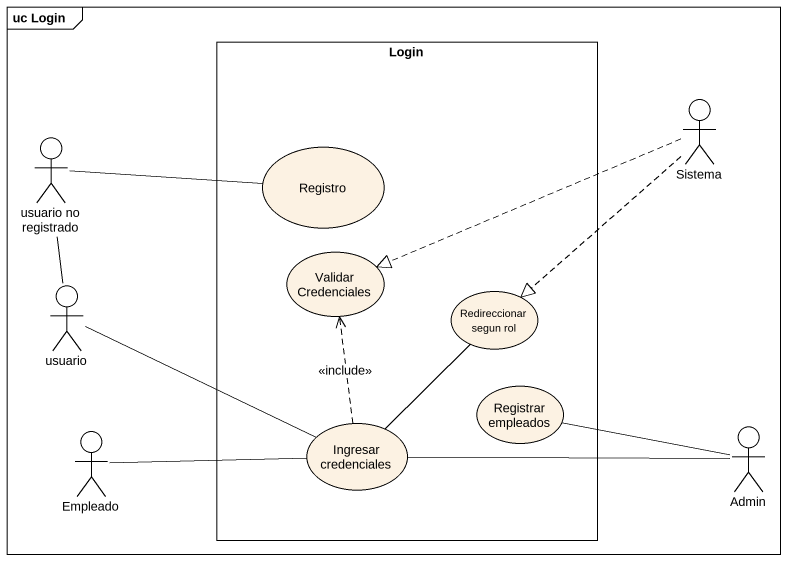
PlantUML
@startuml
mainframe uc Login
rectangle Login {
  usecase Registro
  usecase "Validar Credenciales" as Validar_Credenciales
  usecase "Redireccionar segun rol" as Redireccionar_segun_rol
  usecase "Registrar empleados" as Registrar_empleados
  usecase "Ingresar credenciales" as Ingresar_credenciales
}
actor "usuario no registrado" as usuario_no_registrado
actor Sistema
actor usuario
actor Empleado
actor Admin
usuario_no_registrado -right- Registro
usuario_no_registrado -- usuario
Sistema .left.|> Validar_Credenciales
Sistema ..|> Redireccionar_segun_rol
usuario -right- Ingresar_credenciales
Empleado -right- Ingresar_credenciales
Ingresar_credenciales .up.> Validar_Credenciales : <<include>>
Ingresar_credenciales -up- Redireccionar_segun_rol
Admin -left- Registrar_empleados
Admin -left- Ingresar_credenciales
@enduml
